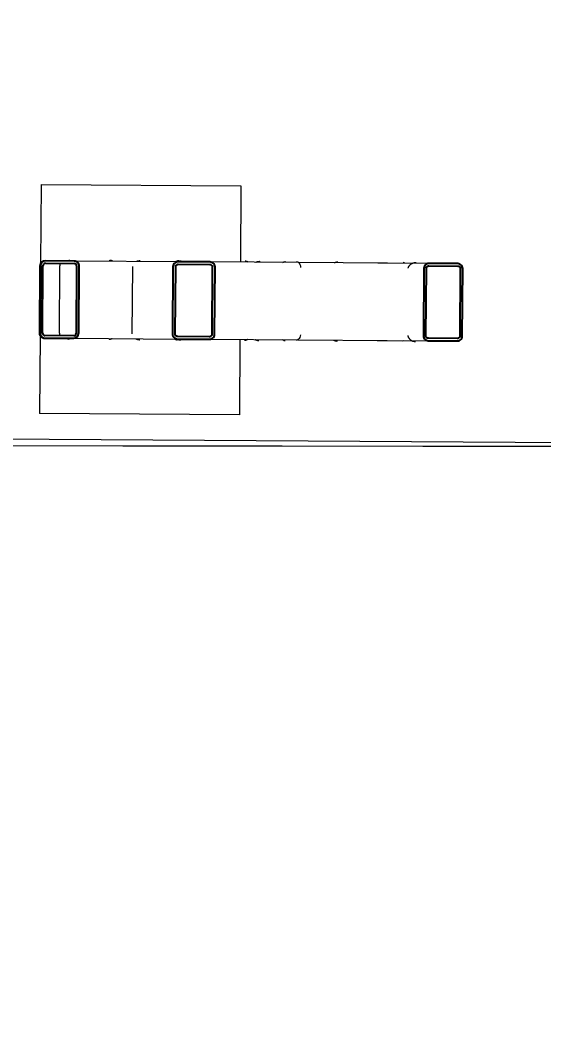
# Model space of a CAD drawing. Header units: metres. Extents: x 3 to 183, y -124 to 10.
# Drawn here: x 25.048 to 25.725, y -92.588 to -91.266 of the extents above; entities that cross this region are included whole.
import ezdxf

# ---------------------------------------------------------------- set-up
doc = ezdxf.new("R2010")
doc.units = ezdxf.units.M
doc.linetypes.add('IMPORT-Basculante', pattern=[0.003969, 0.002381, -0.001587])
for name, color, linetype, lineweight in [('A-ANNO-DIMS', 7, 'Continuous', 9), ('A-ANNO-DIMS-100', 7, 'Continuous', 9), ('A-FLOR', 7, 'Continuous', 9), ('A-GENM', 7, 'Continuous', 9), ('G-IMPT', 7, 'Continuous', 9), ('P-SANR-FIXT', 7, 'Continuous', 9)]:
    doc.layers.add(name, color=color, linetype=linetype, lineweight=lineweight)
doc.styles.add('Century Gothic_3', font='GOTHIC.TTF', dxfattribs={"height": 0.15})
doc.dimstyles.new('FCA_N_Cotas_E100', dxfattribs={"dimscale": 0.3048, "dimtxt": 0.156625, "dimasz": 0.492126, "dimexe": 0.656168, "dimexo": 0.656168, "dimgap": 0.032808, "dimtad": 1, "dimdec": 3, "dimrnd": 0.001, "dimzin": 0, "dimdsep": 46, "dimtxsty": 'Century Gothic_3', "dimblk1": 'OBLIQUE', "dimblk2": 'OBLIQUE', "dimsah": 1, "dimcen": 0.09, "dimdle": 0.656168, "dimazin": 2, "dimtfac": 1, "dimtdec": 4, "dimtix": 1, "dimtmove": 0, "dimatfit": 3, "dimfxl": 1, "dimtvp": 1, "dimtolj": 1, "dimtzin": 0, "dimarcsym": 2})

# ---------------------------------------------------------------- blocks, each defined once
blk = doc.blocks.new('FP_86-NFONDO-ESTANQUE EXT')
at = {"layer": 'A-GENM', "color": 253, "true_color": 0xaaaaaa}
blk.add_line((0.0186, -0.05), (0.1533, -0.05), dxfattribs=at)
blk = doc.blocks.new('FP_87-NFONDO-ESTANQUE EXT')
at = {"layer": 'A-GENM', "color": 253, "true_color": 0xaaaaaa}
blk.add_line((0.1533, 0.05), (0.0186, 0.05), dxfattribs=at)
blk = doc.blocks.new('FP_88-NFONDO-ESTANQUE EXT')
at = {"layer": 'A-GENM', "color": 9, "true_color": 0xaad4bf}
for p, q in [((0.0094, -0.0499), (0.0101, -0.0503)), ((0.0101, -0.0503), (0.0107, -0.0506)), ((0.0107, -0.0506), (0.0114, -0.0508)), ((0.0114, -0.0508), (0.0121, -0.051)), ((0.0121, -0.051), (0.0128, -0.0511)), ((0.149, -0.0499), (0.1496, -0.0503)), ((0.1496, -0.0503), (0.1503, -0.0506)), ((0.1503, -0.0506), (0.151, -0.0508)), ((0.151, -0.0508), (0.1517, -0.051)), ((0.1517, -0.051), (0.1524, -0.0511)), ((0.2886, -0.0499), (0.2892, -0.0503)), ((0.2892, -0.0503), (0.2899, -0.0506)), ((0.2899, -0.0506), (0.2906, -0.0508)), ((0.2906, -0.0508), (0.2913, -0.051)), ((0.2913, -0.051), (0.292, -0.0511))]:
    blk.add_line(p, q, dxfattribs=at)
blk = doc.blocks.new('FP_89-NFONDO-ESTANQUE EXT')
at = {"layer": 'A-GENM', "color": 9, "true_color": 0xaad4bf}
for p, q in [((0.099, -0.05), (0.0992, -0.0501)), ((0.0992, -0.0501), (0.0993, -0.0502)), ((0.0993, -0.0502), (0.0995, -0.0503)), ((0.0995, -0.0503), (0.0997, -0.0503)), ((0.0997, -0.0503), (0.0999, -0.0504)), ((0.0999, -0.0504), (0.1001, -0.0505)), ((0.1001, -0.0505), (0.1002, -0.0505)), ((0.1002, -0.0505), (0.1004, -0.0506)), ((0.1004, -0.0506), (0.1006, -0.0506)), ((0.1006, -0.0506), (0.1008, -0.0507)), ((0.1008, -0.0507), (0.101, -0.0507)), ((0.101, -0.0507), (0.1012, -0.0508)), ((0.1012, -0.0508), (0.1014, -0.0508)), ((0.1014, -0.0508), (0.1015, -0.0509)), ((0.1015, -0.0509), (0.1017, -0.0509)), ((0.1017, -0.0509), (0.1019, -0.051)), ((0.1019, -0.051), (0.1021, -0.051)), ((0.1021, -0.051), (0.1023, -0.051)), ((0.1023, -0.051), (0.1025, -0.051)), ((0.1025, -0.051), (0.1027, -0.0511)), ((0.1027, -0.0511), (0.1029, -0.0511)), ((0.1029, -0.0511), (0.1031, -0.0511)), ((0.1031, -0.0511), (0.1033, -0.0511)), ((0.1033, -0.0511), (0.1035, -0.0511)), ((0.1035, -0.0511), (0.1037, -0.0512)), ((0.1037, -0.0512), (0.1039, -0.0512)), ((0.1039, -0.0512), (0.104, -0.0512))]:
    blk.add_line(p, q, dxfattribs=at)
blk = doc.blocks.new('FP_90-NFONDO-ESTANQUE EXT')
at = {"layer": 'A-GENM', "color": 9, "true_color": 0xaad4bf}
for p, q in [((0.0647, -0.0511), (0.0645, -0.0512)), ((0.065, -0.0511), (0.0647, -0.0511)), ((0.0653, -0.0511), (0.065, -0.0511)), ((0.0656, -0.0511), (0.0653, -0.0511)), ((0.0658, -0.051), (0.0656, -0.0511)), ((0.0661, -0.051), (0.0658, -0.051)), ((0.0664, -0.0509), (0.0661, -0.051)), ((0.0667, -0.0508), (0.0664, -0.0509)), ((0.0669, -0.0507), (0.0667, -0.0508)), ((0.0672, -0.0506), (0.0669, -0.0507)), ((0.0674, -0.0505), (0.0672, -0.0506)), ((0.0677, -0.0504), (0.0674, -0.0505)), ((0.0679, -0.0503), (0.0677, -0.0504)), ((0.0682, -0.0502), (0.0679, -0.0503)), ((0.0684, -0.0501), (0.0682, -0.0502)), ((0.1524, -0.0511), (0.1521, -0.0512)), ((0.1527, -0.0511), (0.1524, -0.0511)), ((0.1529, -0.0511), (0.1527, -0.0511)), ((0.1532, -0.0511), (0.1529, -0.0511)), ((0.1535, -0.051), (0.1532, -0.0511)), ((0.1538, -0.051), (0.1535, -0.051)), ((0.154, -0.0509), (0.1538, -0.051)), ((0.1543, -0.0508), (0.154, -0.0509)), ((0.1546, -0.0507), (0.1543, -0.0508)), ((0.1548, -0.0506), (0.1546, -0.0507)), ((0.1551, -0.0505), (0.1548, -0.0506)), ((0.1553, -0.0504), (0.1551, -0.0505)), ((0.1556, -0.0503), (0.1553, -0.0504)), ((0.1558, -0.0502), (0.1556, -0.0503)), ((0.1561, -0.0501), (0.1558, -0.0502)), ((0.24, -0.0511), (0.2397, -0.0512)), ((0.2403, -0.0511), (0.24, -0.0511)), ((0.2406, -0.0511), (0.2403, -0.0511)), ((0.2408, -0.0511), (0.2406, -0.0511)), ((0.2411, -0.051), (0.2408, -0.0511)), ((0.2414, -0.051), (0.2411, -0.051)), ((0.2417, -0.0509), (0.2414, -0.051)), ((0.2419, -0.0508), (0.2417, -0.0509)), ((0.2422, -0.0507), (0.2419, -0.0508)), ((0.2425, -0.0506), (0.2422, -0.0507)), ((0.2427, -0.0505), (0.2425, -0.0506)), ((0.243, -0.0504), (0.2427, -0.0505)), ((0.2432, -0.0503), (0.243, -0.0504)), ((0.2435, -0.0502), (0.2432, -0.0503)), ((0.2437, -0.0501), (0.2435, -0.0502))]:
    blk.add_line(p, q, dxfattribs=at)
blk = doc.blocks.new('FP_91-NFONDO-ESTANQUE EXT')
at = {"layer": 'A-GENM', "color": 253, "true_color": 0xaaaaaa}
blk.add_line((0.1939, -0.05), (0.424, -0.05), dxfattribs=at)
at = {"layer": 'A-GENM', "color": 9, "true_color": 0xaad4bf}
for p, q in [((0.3078, -0.0504), (0.3063, -0.051)), ((0.3091, -0.0495), (0.3078, -0.0504)), ((0.3103, -0.0483), (0.3091, -0.0495)), ((0.3111, -0.0469), (0.3103, -0.0483)), ((0.3117, -0.0453), (0.3111, -0.0469)), ((0.3119, -0.0436), (0.3117, -0.0453)), ((0.4457, -0.0504), (0.4442, -0.051))]:
    blk.add_line(p, q, dxfattribs=at)
blk = doc.blocks.new('FP_92-NFONDO-ESTANQUE EXT')
at = {"layer": 'A-GENM', "color": 253, "true_color": 0xaaaaaa}
blk.add_line((0.424, 0.05), (0.1939, 0.05), dxfattribs=at)
at = {"layer": 'A-GENM', "color": 9, "true_color": 0xaad4bf}
for p, q in [((0.3078, 0.0504), (0.3063, 0.051)), ((0.3091, 0.0495), (0.3078, 0.0504)), ((0.3103, 0.0483), (0.3091, 0.0495)), ((0.3111, 0.0469), (0.3103, 0.0483)), ((0.3117, 0.0453), (0.3111, 0.0469)), ((0.3119, 0.0436), (0.3117, 0.0453)), ((0.4457, 0.0504), (0.4442, 0.051))]:
    blk.add_line(p, q, dxfattribs=at)
blk = doc.blocks.new('FP_93-NFONDO-ESTANQUE EXT')
at = {"layer": 'A-GENM', "color": 9, "true_color": 0xaad4bf}
for p, q in [((0.0647, 0.0511), (0.0645, 0.0512)), ((0.065, 0.0511), (0.0647, 0.0511)), ((0.0653, 0.0511), (0.065, 0.0511)), ((0.0656, 0.0511), (0.0653, 0.0511)), ((0.0658, 0.051), (0.0656, 0.0511)), ((0.0661, 0.051), (0.0658, 0.051)), ((0.0664, 0.0509), (0.0661, 0.051)), ((0.0667, 0.0508), (0.0664, 0.0509)), ((0.0669, 0.0507), (0.0667, 0.0508)), ((0.0672, 0.0506), (0.0669, 0.0507)), ((0.0674, 0.0505), (0.0672, 0.0506)), ((0.0677, 0.0504), (0.0674, 0.0505)), ((0.0679, 0.0503), (0.0677, 0.0504)), ((0.0682, 0.0502), (0.0679, 0.0503)), ((0.0684, 0.0501), (0.0682, 0.0502)), ((0.1524, 0.0511), (0.1521, 0.0512)), ((0.1527, 0.0511), (0.1524, 0.0511)), ((0.1529, 0.0511), (0.1527, 0.0511)), ((0.1532, 0.0511), (0.1529, 0.0511)), ((0.1535, 0.051), (0.1532, 0.0511)), ((0.1538, 0.051), (0.1535, 0.051)), ((0.154, 0.0509), (0.1538, 0.051)), ((0.1543, 0.0508), (0.154, 0.0509)), ((0.1546, 0.0507), (0.1543, 0.0508)), ((0.1548, 0.0506), (0.1546, 0.0507)), ((0.1551, 0.0505), (0.1548, 0.0506)), ((0.1553, 0.0504), (0.1551, 0.0505)), ((0.1556, 0.0503), (0.1553, 0.0504)), ((0.1558, 0.0502), (0.1556, 0.0503)), ((0.1561, 0.0501), (0.1558, 0.0502)), ((0.24, 0.0511), (0.2397, 0.0512)), ((0.2403, 0.0511), (0.24, 0.0511)), ((0.2406, 0.0511), (0.2403, 0.0511)), ((0.2408, 0.0511), (0.2406, 0.0511)), ((0.2411, 0.051), (0.2408, 0.0511)), ((0.2414, 0.051), (0.2411, 0.051)), ((0.2417, 0.0509), (0.2414, 0.051)), ((0.2419, 0.0508), (0.2417, 0.0509)), ((0.2422, 0.0507), (0.2419, 0.0508)), ((0.2425, 0.0506), (0.2422, 0.0507)), ((0.2427, 0.0505), (0.2425, 0.0506)), ((0.243, 0.0504), (0.2427, 0.0505)), ((0.2432, 0.0503), (0.243, 0.0504)), ((0.2435, 0.0502), (0.2432, 0.0503)), ((0.2437, 0.0501), (0.2435, 0.0502))]:
    blk.add_line(p, q, dxfattribs=at)
blk = doc.blocks.new('FP_94-NFONDO-ESTANQUE EXT')
at = {"layer": 'A-GENM', "color": 9, "true_color": 0xaad4bf}
for p, q in [((0.099, 0.05), (0.0992, 0.0501)), ((0.0992, 0.0501), (0.0993, 0.0502)), ((0.0993, 0.0502), (0.0995, 0.0503)), ((0.0995, 0.0503), (0.0997, 0.0503)), ((0.0997, 0.0503), (0.0999, 0.0504)), ((0.0999, 0.0504), (0.1001, 0.0505)), ((0.1001, 0.0505), (0.1002, 0.0505)), ((0.1002, 0.0505), (0.1004, 0.0506)), ((0.1004, 0.0506), (0.1006, 0.0506)), ((0.1006, 0.0506), (0.1008, 0.0507)), ((0.1008, 0.0507), (0.101, 0.0507)), ((0.101, 0.0507), (0.1012, 0.0508)), ((0.1012, 0.0508), (0.1014, 0.0508)), ((0.1014, 0.0508), (0.1015, 0.0509)), ((0.1015, 0.0509), (0.1017, 0.0509)), ((0.1017, 0.0509), (0.1019, 0.051)), ((0.1019, 0.051), (0.1021, 0.051)), ((0.1021, 0.051), (0.1023, 0.051)), ((0.1023, 0.051), (0.1025, 0.051)), ((0.1025, 0.051), (0.1027, 0.0511)), ((0.1027, 0.0511), (0.1029, 0.0511)), ((0.1029, 0.0511), (0.1031, 0.0511)), ((0.1031, 0.0511), (0.1033, 0.0511)), ((0.1033, 0.0511), (0.1035, 0.0511)), ((0.1035, 0.0511), (0.1037, 0.0512)), ((0.1037, 0.0512), (0.1039, 0.0512)), ((0.1039, 0.0512), (0.104, 0.0512))]:
    blk.add_line(p, q, dxfattribs=at)
blk = doc.blocks.new('FP_95-NFONDO-ESTANQUE EXT')
at = {"layer": 'A-GENM', "color": 9, "true_color": 0xaad4bf}
for p, q in [((0.0094, 0.0499), (0.0101, 0.0503)), ((0.0101, 0.0503), (0.0107, 0.0506)), ((0.0107, 0.0506), (0.0114, 0.0508)), ((0.0114, 0.0508), (0.0121, 0.051)), ((0.0121, 0.051), (0.0128, 0.0511)), ((0.149, 0.0499), (0.1496, 0.0503)), ((0.1496, 0.0503), (0.1503, 0.0506)), ((0.1503, 0.0506), (0.151, 0.0508)), ((0.151, 0.0508), (0.1517, 0.051)), ((0.1517, 0.051), (0.1524, 0.0511)), ((0.2886, 0.0499), (0.2892, 0.0503)), ((0.2892, 0.0503), (0.2899, 0.0506)), ((0.2899, 0.0506), (0.2906, 0.0508)), ((0.2906, 0.0508), (0.2913, 0.051)), ((0.2913, 0.051), (0.292, 0.0511))]:
    blk.add_line(p, q, dxfattribs=at)
blk = doc.blocks.new('FP_96-NFONDO-ESTANQUE EXT')
at = {"layer": 'A-GENM', "color": 9, "true_color": 0xaad4bf}
for p, q in [((0.1523, -0.05), (0.1524, -0.0501)), ((0.1524, -0.0501), (0.1526, -0.0502)), ((0.1526, -0.0502), (0.1527, -0.0502)), ((0.1527, -0.0502), (0.1529, -0.0503)), ((0.1529, -0.0503), (0.153, -0.0504)), ((0.153, -0.0504), (0.1532, -0.0504)), ((0.1532, -0.0504), (0.1533, -0.0505)), ((0.1533, -0.0505), (0.1535, -0.0505)), ((0.1535, -0.0505), (0.1537, -0.0506)), ((0.1537, -0.0506), (0.1538, -0.0506)), ((0.1538, -0.0506), (0.154, -0.0507)), ((0.154, -0.0507), (0.1541, -0.0507)), ((0.1541, -0.0507), (0.1543, -0.0508)), ((0.1543, -0.0508), (0.1545, -0.0508)), ((0.1545, -0.0508), (0.1546, -0.0509)), ((0.1546, -0.0509), (0.1548, -0.0509)), ((0.1548, -0.0509), (0.155, -0.0509)), ((0.155, -0.0509), (0.1551, -0.051)), ((0.1551, -0.051), (0.1553, -0.051)), ((0.1553, -0.051), (0.1555, -0.051)), ((0.1555, -0.051), (0.1557, -0.0511)), ((0.1557, -0.0511), (0.1558, -0.0511)), ((0.1558, -0.0511), (0.156, -0.0511)), ((0.156, -0.0511), (0.1562, -0.0511)), ((0.1562, -0.0511), (0.1563, -0.0511)), ((0.1563, -0.0511), (0.1565, -0.0511)), ((0.1565, -0.0511), (0.1567, -0.0512)), ((0.1567, -0.0512), (0.1569, -0.0512)), ((0.1569, -0.0512), (0.157, -0.0512)), ((0.2535, -0.05), (0.2536, -0.0501)), ((0.2536, -0.0501), (0.2538, -0.0502)), ((0.2538, -0.0502), (0.254, -0.0502)), ((0.254, -0.0502), (0.2541, -0.0503)), ((0.2541, -0.0503), (0.2543, -0.0504)), ((0.2543, -0.0504), (0.2544, -0.0504)), ((0.2544, -0.0504), (0.2546, -0.0505)), ((0.2546, -0.0505), (0.2547, -0.0505)), ((0.2547, -0.0505), (0.2549, -0.0506)), ((0.2549, -0.0506), (0.2551, -0.0506)), ((0.2551, -0.0506), (0.2552, -0.0507)), ((0.2552, -0.0507), (0.2554, -0.0507)), ((0.2554, -0.0507), (0.2556, -0.0508)), ((0.2556, -0.0508), (0.2557, -0.0508)), ((0.2557, -0.0508), (0.2559, -0.0509)), ((0.2559, -0.0509), (0.2561, -0.0509)), ((0.2561, -0.0509), (0.2562, -0.0509)), ((0.2562, -0.0509), (0.2564, -0.051)), ((0.2564, -0.051), (0.2566, -0.051)), ((0.2566, -0.051), (0.2567, -0.051)), ((0.2567, -0.051), (0.2569, -0.0511)), ((0.2569, -0.0511), (0.2571, -0.0511)), ((0.2571, -0.0511), (0.2572, -0.0511)), ((0.2572, -0.0511), (0.2574, -0.0511)), ((0.2574, -0.0511), (0.2576, -0.0511)), ((0.2576, -0.0511), (0.2578, -0.0511)), ((0.2578, -0.0511), (0.2579, -0.0512)), ((0.2579, -0.0512), (0.2581, -0.0512)), ((0.2581, -0.0512), (0.2583, -0.0512)), ((0.3547, -0.05), (0.3549, -0.0501)), ((0.3549, -0.0501), (0.355, -0.0502)), ((0.355, -0.0502), (0.3552, -0.0502)), ((0.3552, -0.0502), (0.3554, -0.0503)), ((0.3554, -0.0503), (0.3555, -0.0504)), ((0.3555, -0.0504), (0.3557, -0.0504)), ((0.3557, -0.0504), (0.3558, -0.0505)), ((0.3558, -0.0505), (0.356, -0.0505)), ((0.356, -0.0505), (0.3561, -0.0506)), ((0.3561, -0.0506), (0.3563, -0.0506)), ((0.3563, -0.0506), (0.3565, -0.0507)), ((0.3565, -0.0507), (0.3566, -0.0507)), ((0.3566, -0.0507), (0.3568, -0.0508)), ((0.3568, -0.0508), (0.357, -0.0508)), ((0.357, -0.0508), (0.3571, -0.0509)), ((0.3571, -0.0509), (0.3573, -0.0509)), ((0.3573, -0.0509), (0.3575, -0.0509)), ((0.3575, -0.0509), (0.3576, -0.051)), ((0.3576, -0.051), (0.3578, -0.051)), ((0.3578, -0.051), (0.358, -0.051)), ((0.358, -0.051), (0.3581, -0.0511)), ((0.3581, -0.0511), (0.3583, -0.0511)), ((0.3583, -0.0511), (0.3585, -0.0511)), ((0.3585, -0.0511), (0.3587, -0.0511)), ((0.3587, -0.0511), (0.3588, -0.0511)), ((0.3588, -0.0511), (0.359, -0.0511)), ((0.359, -0.0511), (0.3592, -0.0512)), ((0.3592, -0.0512), (0.3593, -0.0512)), ((0.3593, -0.0512), (0.3595, -0.0512)), ((0.4508, -0.0436), (0.4508, -0.0438)), ((0.4508, -0.0438), (0.4508, -0.0439)), ((0.4508, -0.0439), (0.4509, -0.0441)), ((0.4509, -0.0441), (0.4509, -0.0442)), ((0.4509, -0.0442), (0.4509, -0.0443)), ((0.4509, -0.0443), (0.451, -0.0445)), ((0.451, -0.0445), (0.451, -0.0446)), ((0.451, -0.0446), (0.4511, -0.0448)), ((0.4511, -0.0448), (0.4511, -0.0449)), ((0.4511, -0.0449), (0.4512, -0.045)), ((0.4512, -0.045), (0.4513, -0.0452)), ((0.4513, -0.0452), (0.4513, -0.0453)), ((0.4513, -0.0453), (0.4514, -0.0455)), ((0.4514, -0.0455), (0.4515, -0.0456)), ((0.4515, -0.0456), (0.4515, -0.0457)), ((0.4515, -0.0457), (0.4516, -0.0459)), ((0.4516, -0.0459), (0.4517, -0.046)), ((0.4517, -0.046), (0.4517, -0.0461)), ((0.4517, -0.0461), (0.4518, -0.0463)), ((0.4518, -0.0463), (0.4519, -0.0464)), ((0.4519, -0.0464), (0.452, -0.0465)), ((0.452, -0.0465), (0.4521, -0.0466)), ((0.4521, -0.0466), (0.4522, -0.0468)), ((0.4522, -0.0468), (0.4523, -0.0469)), ((0.4523, -0.0469), (0.4524, -0.047)), ((0.4524, -0.047), (0.4525, -0.0472)), ((0.4525, -0.0472), (0.4526, -0.0473)), ((0.4526, -0.0473), (0.4527, -0.0474)), ((0.4527, -0.0474), (0.4528, -0.0475)), ((0.4528, -0.0475), (0.4529, -0.0476)), ((0.4529, -0.0476), (0.453, -0.0478)), ((0.453, -0.0478), (0.4531, -0.0479)), ((0.4531, -0.0479), (0.4532, -0.048)), ((0.4532, -0.048), (0.4533, -0.0481)), ((0.4533, -0.0481), (0.4534, -0.0482)), ((0.4534, -0.0482), (0.4535, -0.0483)), ((0.4535, -0.0483), (0.4537, -0.0484)), ((0.4537, -0.0484), (0.4538, -0.0485)), ((0.4538, -0.0485), (0.4539, -0.0487)), ((0.4539, -0.0487), (0.454, -0.0488)), ((0.454, -0.0488), (0.4542, -0.0489)), ((0.4542, -0.0489), (0.4543, -0.049)), ((0.4543, -0.049), (0.4544, -0.0491)), ((0.4544, -0.0491), (0.4546, -0.0492)), ((0.4546, -0.0492), (0.4547, -0.0493)), ((0.4547, -0.0493), (0.4548, -0.0493)), ((0.4548, -0.0493), (0.455, -0.0494)), ((0.455, -0.0494), (0.4551, -0.0495)), ((0.4551, -0.0495), (0.4553, -0.0496)), ((0.4553, -0.0496), (0.4554, -0.0497)), ((0.4554, -0.0497), (0.4555, -0.0498)), ((0.4555, -0.0498), (0.4557, -0.0499)), ((0.4557, -0.0499), (0.4558, -0.0499)), ((0.4558, -0.0499), (0.456, -0.05)), ((0.456, -0.05), (0.4561, -0.0501)), ((0.4561, -0.0501), (0.4563, -0.0502)), ((0.4563, -0.0502), (0.4564, -0.0502)), ((0.4564, -0.0502), (0.4566, -0.0503)), ((0.4566, -0.0503), (0.4568, -0.0504)), ((0.4568, -0.0504), (0.4569, -0.0504)), ((0.4569, -0.0504), (0.4571, -0.0505)), ((0.4571, -0.0505), (0.4572, -0.0505)), ((0.4572, -0.0505), (0.4574, -0.0506)), ((0.4574, -0.0506), (0.4576, -0.0506)), ((0.4576, -0.0506), (0.4577, -0.0507)), ((0.4577, -0.0507), (0.4579, -0.0507)), ((0.4579, -0.0507), (0.458, -0.0508)), ((0.458, -0.0508), (0.4582, -0.0508)), ((0.4582, -0.0508), (0.4584, -0.0509)), ((0.4584, -0.0509), (0.4585, -0.0509)), ((0.4585, -0.0509), (0.4587, -0.0509)), ((0.4587, -0.0509), (0.4589, -0.051)), ((0.4589, -0.051), (0.459, -0.051)), ((0.459, -0.051), (0.4592, -0.051)), ((0.4592, -0.051), (0.4594, -0.0511)), ((0.4594, -0.0511), (0.4596, -0.0511)), ((0.4596, -0.0511), (0.4597, -0.0511)), ((0.4597, -0.0511), (0.4599, -0.0511)), ((0.4599, -0.0511), (0.4601, -0.0511)), ((0.4601, -0.0511), (0.4602, -0.0511)), ((0.4602, -0.0511), (0.4604, -0.0512)), ((0.4604, -0.0512), (0.4606, -0.0512)), ((0.4606, -0.0512), (0.4608, -0.0512))]:
    blk.add_line(p, q, dxfattribs=at)
at = {"layer": 'A-GENM', "color": 253, "true_color": 0xaaaaaa}
blk.add_line((0.4114, -0.05), (0.4774, -0.05), dxfattribs=at)
blk = doc.blocks.new('FP_97-NFONDO-ESTANQUE EXT')
at = {"layer": 'A-GENM', "color": 9, "true_color": 0xaad4bf}
for p, q in [((0.1523, 0.05), (0.1524, 0.0501)), ((0.1524, 0.0501), (0.1526, 0.0502)), ((0.1526, 0.0502), (0.1527, 0.0502)), ((0.1527, 0.0502), (0.1529, 0.0503)), ((0.1529, 0.0503), (0.153, 0.0504)), ((0.153, 0.0504), (0.1532, 0.0504)), ((0.1532, 0.0504), (0.1533, 0.0505)), ((0.1533, 0.0505), (0.1535, 0.0505)), ((0.1535, 0.0505), (0.1537, 0.0506)), ((0.1537, 0.0506), (0.1538, 0.0506)), ((0.1538, 0.0506), (0.154, 0.0507)), ((0.154, 0.0507), (0.1541, 0.0507)), ((0.1541, 0.0507), (0.1543, 0.0508)), ((0.1543, 0.0508), (0.1545, 0.0508)), ((0.1545, 0.0508), (0.1546, 0.0509)), ((0.1546, 0.0509), (0.1548, 0.0509)), ((0.1548, 0.0509), (0.155, 0.0509)), ((0.155, 0.0509), (0.1551, 0.051)), ((0.1551, 0.051), (0.1553, 0.051)), ((0.1553, 0.051), (0.1555, 0.051)), ((0.1555, 0.051), (0.1557, 0.0511)), ((0.1557, 0.0511), (0.1558, 0.0511)), ((0.1558, 0.0511), (0.156, 0.0511)), ((0.156, 0.0511), (0.1562, 0.0511)), ((0.1562, 0.0511), (0.1563, 0.0511)), ((0.1563, 0.0511), (0.1565, 0.0511)), ((0.1565, 0.0511), (0.1567, 0.0512)), ((0.1567, 0.0512), (0.1569, 0.0512)), ((0.1569, 0.0512), (0.157, 0.0512)), ((0.2535, 0.05), (0.2536, 0.0501)), ((0.2536, 0.0501), (0.2538, 0.0502)), ((0.2538, 0.0502), (0.254, 0.0502)), ((0.254, 0.0502), (0.2541, 0.0503)), ((0.2541, 0.0503), (0.2543, 0.0504)), ((0.2543, 0.0504), (0.2544, 0.0504)), ((0.2544, 0.0504), (0.2546, 0.0505)), ((0.2546, 0.0505), (0.2547, 0.0505)), ((0.2547, 0.0505), (0.2549, 0.0506)), ((0.2549, 0.0506), (0.2551, 0.0506)), ((0.2551, 0.0506), (0.2552, 0.0507)), ((0.2552, 0.0507), (0.2554, 0.0507)), ((0.2554, 0.0507), (0.2556, 0.0508)), ((0.2556, 0.0508), (0.2557, 0.0508)), ((0.2557, 0.0508), (0.2559, 0.0509)), ((0.2559, 0.0509), (0.2561, 0.0509)), ((0.2561, 0.0509), (0.2562, 0.0509)), ((0.2562, 0.0509), (0.2564, 0.051)), ((0.2564, 0.051), (0.2566, 0.051)), ((0.2566, 0.051), (0.2567, 0.051)), ((0.2567, 0.051), (0.2569, 0.0511)), ((0.2569, 0.0511), (0.2571, 0.0511)), ((0.2571, 0.0511), (0.2572, 0.0511)), ((0.2572, 0.0511), (0.2574, 0.0511)), ((0.2574, 0.0511), (0.2576, 0.0511)), ((0.2576, 0.0511), (0.2578, 0.0511)), ((0.2578, 0.0511), (0.2579, 0.0512)), ((0.2579, 0.0512), (0.2581, 0.0512)), ((0.2581, 0.0512), (0.2583, 0.0512)), ((0.3547, 0.05), (0.3549, 0.0501)), ((0.3549, 0.0501), (0.355, 0.0502)), ((0.355, 0.0502), (0.3552, 0.0502)), ((0.3552, 0.0502), (0.3554, 0.0503)), ((0.3554, 0.0503), (0.3555, 0.0504)), ((0.3555, 0.0504), (0.3557, 0.0504)), ((0.3557, 0.0504), (0.3558, 0.0505)), ((0.3558, 0.0505), (0.356, 0.0505)), ((0.356, 0.0505), (0.3561, 0.0506)), ((0.3561, 0.0506), (0.3563, 0.0506)), ((0.3563, 0.0506), (0.3565, 0.0507)), ((0.3565, 0.0507), (0.3566, 0.0507)), ((0.3566, 0.0507), (0.3568, 0.0508)), ((0.3568, 0.0508), (0.357, 0.0508)), ((0.357, 0.0508), (0.3571, 0.0509)), ((0.3571, 0.0509), (0.3573, 0.0509)), ((0.3573, 0.0509), (0.3575, 0.0509)), ((0.3575, 0.0509), (0.3576, 0.051)), ((0.3576, 0.051), (0.3578, 0.051)), ((0.3578, 0.051), (0.358, 0.051)), ((0.358, 0.051), (0.3581, 0.0511)), ((0.3581, 0.0511), (0.3583, 0.0511)), ((0.3583, 0.0511), (0.3585, 0.0511)), ((0.3585, 0.0511), (0.3587, 0.0511)), ((0.3587, 0.0511), (0.3588, 0.0511)), ((0.3588, 0.0511), (0.359, 0.0511)), ((0.359, 0.0511), (0.3592, 0.0512)), ((0.3592, 0.0512), (0.3593, 0.0512)), ((0.3593, 0.0512), (0.3595, 0.0512)), ((0.4508, 0.0439), (0.4509, 0.0441)), ((0.4508, 0.0438), (0.4508, 0.0439)), ((0.4508, 0.0436), (0.4508, 0.0438)), ((0.4509, 0.0443), (0.451, 0.0445)), ((0.4509, 0.0442), (0.4509, 0.0443)), ((0.4509, 0.0441), (0.4509, 0.0442)), ((0.451, 0.0446), (0.4511, 0.0448)), ((0.451, 0.0445), (0.451, 0.0446)), ((0.4511, 0.0449), (0.4512, 0.045)), ((0.4511, 0.0448), (0.4511, 0.0449)), ((0.4512, 0.045), (0.4513, 0.0452)), ((0.4513, 0.0453), (0.4514, 0.0455)), ((0.4513, 0.0452), (0.4513, 0.0453)), ((0.4514, 0.0455), (0.4515, 0.0456)), ((0.4515, 0.0457), (0.4516, 0.0459)), ((0.4515, 0.0456), (0.4515, 0.0457)), ((0.4516, 0.0459), (0.4517, 0.046)), ((0.4517, 0.0461), (0.4518, 0.0463)), ((0.4517, 0.046), (0.4517, 0.0461)), ((0.4518, 0.0463), (0.4519, 0.0464)), ((0.4519, 0.0464), (0.452, 0.0465)), ((0.452, 0.0465), (0.4521, 0.0466)), ((0.4521, 0.0466), (0.4522, 0.0468)), ((0.4522, 0.0468), (0.4523, 0.0469)), ((0.4523, 0.0469), (0.4524, 0.047)), ((0.4524, 0.047), (0.4525, 0.0472)), ((0.4525, 0.0472), (0.4526, 0.0473)), ((0.4526, 0.0473), (0.4527, 0.0474)), ((0.4527, 0.0474), (0.4528, 0.0475)), ((0.4528, 0.0475), (0.4529, 0.0476)), ((0.4529, 0.0476), (0.453, 0.0478)), ((0.453, 0.0478), (0.4531, 0.0479)), ((0.4531, 0.0479), (0.4532, 0.048)), ((0.4532, 0.048), (0.4533, 0.0481)), ((0.4533, 0.0481), (0.4534, 0.0482)), ((0.4534, 0.0482), (0.4535, 0.0483)), ((0.4535, 0.0483), (0.4537, 0.0484)), ((0.4537, 0.0484), (0.4538, 0.0485)), ((0.4538, 0.0485), (0.4539, 0.0487)), ((0.4539, 0.0487), (0.454, 0.0488)), ((0.454, 0.0488), (0.4542, 0.0489)), ((0.4542, 0.0489), (0.4543, 0.049)), ((0.4543, 0.049), (0.4544, 0.0491)), ((0.4544, 0.0491), (0.4546, 0.0492)), ((0.4546, 0.0492), (0.4547, 0.0493)), ((0.4547, 0.0493), (0.4548, 0.0493)), ((0.4548, 0.0493), (0.455, 0.0494)), ((0.455, 0.0494), (0.4551, 0.0495)), ((0.4551, 0.0495), (0.4553, 0.0496)), ((0.4553, 0.0496), (0.4554, 0.0497)), ((0.4554, 0.0497), (0.4555, 0.0498)), ((0.4555, 0.0498), (0.4557, 0.0499)), ((0.4557, 0.0499), (0.4558, 0.0499)), ((0.4558, 0.0499), (0.456, 0.05)), ((0.456, 0.05), (0.4561, 0.0501)), ((0.4561, 0.0501), (0.4563, 0.0502)), ((0.4563, 0.0502), (0.4564, 0.0502)), ((0.4564, 0.0502), (0.4566, 0.0503)), ((0.4566, 0.0503), (0.4568, 0.0504)), ((0.4568, 0.0504), (0.4569, 0.0504)), ((0.4569, 0.0504), (0.4571, 0.0505)), ((0.4571, 0.0505), (0.4572, 0.0505)), ((0.4572, 0.0505), (0.4574, 0.0506)), ((0.4574, 0.0506), (0.4576, 0.0506)), ((0.4576, 0.0506), (0.4577, 0.0507)), ((0.4577, 0.0507), (0.4579, 0.0507)), ((0.4579, 0.0507), (0.458, 0.0508)), ((0.458, 0.0508), (0.4582, 0.0508)), ((0.4582, 0.0508), (0.4584, 0.0509)), ((0.4584, 0.0509), (0.4585, 0.0509)), ((0.4585, 0.0509), (0.4587, 0.0509)), ((0.4587, 0.0509), (0.4589, 0.051)), ((0.4589, 0.051), (0.459, 0.051)), ((0.459, 0.051), (0.4592, 0.051)), ((0.4592, 0.051), (0.4594, 0.0511)), ((0.4594, 0.0511), (0.4596, 0.0511)), ((0.4596, 0.0511), (0.4597, 0.0511)), ((0.4597, 0.0511), (0.4599, 0.0511)), ((0.4599, 0.0511), (0.4601, 0.0511)), ((0.4601, 0.0511), (0.4602, 0.0511)), ((0.4602, 0.0511), (0.4604, 0.0512)), ((0.4604, 0.0512), (0.4606, 0.0512)), ((0.4606, 0.0512), (0.4608, 0.0512))]:
    blk.add_line(p, q, dxfattribs=at)
at = {"layer": 'A-GENM', "color": 253, "true_color": 0xaaaaaa}
blk.add_line((0.4774, 0.05), (0.4116, 0.05), dxfattribs=at)
blk = doc.blocks.new('M_Cercha-Bodega - M_Cercha-Bodega-2112394-NFONDO-ESTANQUE EXT')
at = {"layer": 'A-GENM', "true_color": 0xaad4bf}
h = blk.add_hatch(dxfattribs=at)
h.set_pattern_fill('FP_9', color=9, style=0, pattern_type=2)
h.set_pattern_definition([(0, (-0.45578, 0), (0, 0.35), [])])
h.paths.add_polyline_path([(0, -0.0436), (-0.0006, 0.0436), (-0.0218, 0.0435), (-0.0209, -0.0436), (0, -0.0436)])
h = blk.add_hatch(dxfattribs=at)
h.set_pattern_fill('FP_3', color=9, style=0, pattern_type=2)
h.set_pattern_definition([(270, (0.6096, 0), (0.35, 2e-17), [])])
h.paths.add_polyline_path([(0.1464, -0.0436), (0.1458, 0.0436), (0.025, 0.0436), (0.0256, -0.0436), (0.1427, -0.0436)])
h.paths.add_polyline_path([(0.0218, -0.0436), (0.0209, 0.0436), (0, 0.0436), (0, -0.0436), (0.0209, -0.0436)])
h = blk.add_hatch(dxfattribs=at)
h.set_pattern_fill('FP_10', color=9, style=0, pattern_type=2)
h.set_pattern_definition([(180, (1.327, 0), (-4e-17, -0.35), [])])
h.paths.add_polyline_path([(0.1973, -0.0436), (0.1968, 0.0436), (0.1499, 0.0436), (0.1499, -0.0436), (0.1881, -0.0436)])
h = blk.add_hatch(dxfattribs=at)
h.set_pattern_fill('FP_8', color=9, style=0, pattern_type=2)
h.set_pattern_definition([(180, (1.37, 0), (-4e-17, -0.35), [])])
h.paths.add_polyline_path([(0.4177, -0.0436), (0.4177, 0.0436), (0.2008, 0.0436), (0.2008, -0.0436), (0.4177, -0.0436)])
h = blk.add_hatch(dxfattribs=at)
h.set_pattern_fill('FP_11', color=9, style=0, pattern_type=2)
h.set_pattern_definition([(0, (0.15437, 0), (0, 0.35), [])])
h.paths.add_polyline_path([(0.471, -0.0436), (0.471, 0.0436), (0.4177, 0.0434), (0.4177, -0.0436), (0.4602, -0.0436)])
h = blk.add_hatch(dxfattribs=at)
h.set_pattern_fill('FP_12', color=9, style=0, pattern_type=2)
h.set_pattern_definition([(0, (0.20093, 0), (0, 0.35), [])])
h.paths.add_polyline_path([(0.5181, -0.0436), (0.5174, 0.0436), (0.4742, 0.0433), (0.4748, -0.0436), (0.518, -0.0436)])
at = {"layer": 'A-GENM', "color": 253, "true_color": 0xaaaaaa}
for p, q in [((-0.025, 0.1488), (0.2337, 0.1488)), ((-0.025, 0.1488), (-0.025, 0.0471)), ((0.2337, 0.1488), (0.2337, 0.0498)), ((-0.0261, 0.0436), (-0.0261, -0.0436)), ((0, 0.0468), (0, 0.0436)), ((0, -0.0436), (0, 0.0436)), ((-0.025, -0.0471), (-0.025, -0.1476)), ((0, -0.0436), (0, -0.0468)), ((0.2337, -0.0498), (0.2337, -0.1476)), ((0.2337, -0.1476), (-0.025, -0.1476))]:
    blk.add_line(p, q, dxfattribs=at)
at = {"layer": 'A-GENM', "color": 253, "lineweight": 25, "true_color": 0xaaaaaa}
for p, q in [((-0.025, 0.0436), (-0.025, -0.0436)), ((-0.0218, -0.0436), (-0.0218, 0.0436)), ((0.0186, 0.05), (-0.0186, 0.05)), ((-0.0186, 0.0468), (0.0186, 0.0468)), ((0.0218, 0.0436), (0.0218, -0.0436)), ((0.025, -0.0436), (0.025, 0.0436)), ((0.1464, 0.0436), (0.1464, -0.0436)), ((0.1499, -0.0436), (0.1499, 0.0436)), ((0.1939, 0.05), (0.1533, 0.05)), ((0.1533, 0.0468), (0.1939, 0.0468)), ((0.1973, 0.0436), (0.1973, -0.0436)), ((0.2008, -0.0436), (0.2008, 0.0436)), ((0.471, 0.0436), (0.471, -0.0436)), ((0.4742, -0.0436), (0.4742, 0.0436)), ((0.5149, 0.05), (0.4774, 0.05)), ((0.4774, 0.0468), (0.5149, 0.0468)), ((0.5181, 0.0436), (0.5181, -0.0436)), ((0.5213, -0.0436), (0.5213, 0.0436)), ((0.0186, -0.0468), (-0.0186, -0.0468)), ((-0.0186, -0.05), (0.0186, -0.05)), ((0.1939, -0.0468), (0.1533, -0.0468)), ((0.1533, -0.05), (0.1939, -0.05)), ((0.5149, -0.0468), (0.4774, -0.0468)), ((0.4774, -0.05), (0.5149, -0.05))]:
    blk.add_line(p, q, dxfattribs=at)
at = {"layer": 'A-GENM', "color": 253, "lineweight": 25, "true_color": 0xaaaaaa, "flags": 128}
for points in [[(0.1533, 0.05), (0.1518, 0.0498), (0.1503, 0.0494), (0.149, 0.0486), (0.1479, 0.0476), (0.1471, 0.0464), (0.1466, 0.0451), (0.1464, 0.0436)], [(0.1499, 0.0436), (0.15, 0.0443), (0.1502, 0.045), (0.1506, 0.0456), (0.1512, 0.0461), (0.1518, 0.0465), (0.1526, 0.0467), (0.1533, 0.0468)], [(0.2008, 0.0436), (0.2006, 0.0451), (0.2001, 0.0464), (0.1993, 0.0476), (0.1982, 0.0486), (0.1969, 0.0494), (0.1954, 0.0498), (0.1939, 0.05)], [(0.1939, 0.0468), (0.1947, 0.0467), (0.1954, 0.0465), (0.196, 0.0461), (0.1966, 0.0456), (0.197, 0.045), (0.1973, 0.0443), (0.1973, 0.0436)], [(0.4774, 0.05), (0.476, 0.0498), (0.4746, 0.0494), (0.4734, 0.0486), (0.4724, 0.0476), (0.4716, 0.0464), (0.4712, 0.0451), (0.471, 0.0436)], [(0.4742, 0.0436), (0.4743, 0.0443), (0.4745, 0.045), (0.4749, 0.0456), (0.4754, 0.0461), (0.476, 0.0465), (0.4767, 0.0467), (0.4774, 0.0468)], [(0.5213, 0.0436), (0.5211, 0.0451), (0.5206, 0.0464), (0.5199, 0.0476), (0.5189, 0.0486), (0.5177, 0.0494), (0.5163, 0.0498), (0.5149, 0.05)], [(0.5149, 0.0468), (0.5156, 0.0467), (0.5163, 0.0465), (0.5169, 0.0461), (0.5174, 0.0456), (0.5178, 0.045), (0.518, 0.0443), (0.5181, 0.0436)], [(0.1464, -0.0436), (0.1466, -0.0451), (0.1471, -0.0464), (0.1479, -0.0476), (0.149, -0.0486), (0.1503, -0.0494), (0.1518, -0.0498), (0.1533, -0.05)], [(0.1533, -0.0468), (0.1526, -0.0467), (0.1518, -0.0465), (0.1512, -0.0461), (0.1506, -0.0456), (0.1502, -0.045), (0.15, -0.0443), (0.1499, -0.0436)], [(0.1939, -0.05), (0.1954, -0.0498), (0.1969, -0.0494), (0.1982, -0.0486), (0.1993, -0.0476), (0.2001, -0.0464), (0.2006, -0.0451), (0.2008, -0.0436)], [(0.1973, -0.0436), (0.1973, -0.0443), (0.197, -0.045), (0.1966, -0.0456), (0.196, -0.0461), (0.1954, -0.0465), (0.1947, -0.0467), (0.1939, -0.0468)], [(0.471, -0.0436), (0.4712, -0.0451), (0.4716, -0.0464), (0.4724, -0.0476), (0.4734, -0.0486), (0.4746, -0.0494), (0.476, -0.0498), (0.4774, -0.05)], [(0.4774, -0.0468), (0.4767, -0.0467), (0.476, -0.0465), (0.4754, -0.0461), (0.4749, -0.0456), (0.4745, -0.045), (0.4743, -0.0443), (0.4742, -0.0436)], [(0.5149, -0.05), (0.5163, -0.0498), (0.5177, -0.0494), (0.5189, -0.0486), (0.5199, -0.0476), (0.5206, -0.0464), (0.5211, -0.0451), (0.5213, -0.0436)], [(0.5181, -0.0436), (0.518, -0.0443), (0.5178, -0.045), (0.5174, -0.0456), (0.5169, -0.0461), (0.5163, -0.0465), (0.5156, -0.0467), (0.5149, -0.0468)]]:
    blk.add_lwpolyline(points, dxfattribs=at)
at = {"layer": 'A-GENM', "color": 253, "lineweight": 25, "true_color": 0xaaaaaa}
for centre, radius, start, end in [((-0.0186, 0.0436), 0.00636, 90, 180), ((-0.0186, 0.0436), 0.00318, 90, 180), ((0.0186, 0.0436), 0.00636, 360, 90), ((0.0186, 0.0436), 0.00318, 360, 90), ((-0.0186, -0.0436), 0.00636, 180, 270), ((-0.0186, -0.0436), 0.00318, 180, 270), ((0.0186, -0.0436), 0.00636, 270, 360), ((0.0186, -0.0436), 0.00318, 270, 0)]:
    blk.add_arc(centre, radius, start, end, dxfattribs=at)
at = {"layer": 'A-GENM', "color": 253, "true_color": 0xaaaaaa}
for points, knots in [([(-0.0195, 0.05), (-0.0201, 0.05), (-0.0212, 0.0499), (-0.0229, 0.0492), (-0.0243, 0.0482), (-0.0257, 0.0464), (-0.0261, 0.0448), (-0.0261, 0.0436)], [0, 0, 0, 0, 0.166667, 0.333333, 0.5, 0.666667, 1, 1, 1, 1]), ([(-0.0261, -0.0436), (-0.0261, -0.0448), (-0.0257, -0.0464), (-0.0243, -0.0482), (-0.0229, -0.0492), (-0.0212, -0.0499), (-0.0201, -0.05), (-0.0195, -0.05)], [0, 0, 0, 0, 0.333333, 0.5, 0.666667, 0.833333, 1, 1, 1, 1])]:
    blk.add_open_spline(points, degree=3, knots=knots, dxfattribs=at)
for name in ['FP_95-NFONDO-ESTANQUE EXT', 'FP_87-NFONDO-ESTANQUE EXT', 'FP_93-NFONDO-ESTANQUE EXT', 'FP_94-NFONDO-ESTANQUE EXT', 'FP_97-NFONDO-ESTANQUE EXT', 'FP_92-NFONDO-ESTANQUE EXT', 'FP_88-NFONDO-ESTANQUE EXT', 'FP_86-NFONDO-ESTANQUE EXT', 'FP_90-NFONDO-ESTANQUE EXT', 'FP_89-NFONDO-ESTANQUE EXT', 'FP_96-NFONDO-ESTANQUE EXT', 'FP_91-NFONDO-ESTANQUE EXT']:
    blk.add_blockref(name, (0, 0), dxfattribs=at)
blk = doc.blocks.new('YADRAN_LASQUEMAS_ARQ_MO_006_E02_rvt-1-NFONDO-ESTANQUE EXT')
at = {"layer": 'A-FLOR'}
blk.add_line((-98.0809, -91.8191), (-99.954, -91.8065), dxfattribs=at)
at = {"layer": 'A-GENM', "lineweight": 9, "rotation": 359.6138348021287}
blk.add_blockref('M_Cercha-Bodega - M_Cercha-Bodega-2112394-NFONDO-ESTANQUE EXT', (-99.6718, -91.6275), dxfattribs=at)
blk = doc.blocks.new('M_Tanque Ensilaje - 01_dwg-2194132-NFONDO-ESTANQUE EXT')
at = {"layer": 'G-IMPT', "flags": 128}
blk.add_lwpolyline([(-127.2606, -49.875), (-126.749, -48.5863), (-123.5023, -49.875)], dxfattribs=at)
at = {"layer": 'G-IMPT', "color": 3, "linetype": 'IMPORT-Basculante', "true_color": 0x00ff00}
blk.add_circle((-124.2703, -47.657), 1.4113, dxfattribs=at)
blk = doc.blocks.new('M_Tanque Ensilaje - M_Tanque Ensilaje-2194159-NFONDO-ESTANQUE EXT')
at = {"layer": 'P-SANR-FIXT'}
blk.add_arc((0, 0), 1.4108, 180, 254.9903, dxfattribs=at)
blk.add_blockref('M_Tanque Ensilaje - 01_dwg-2194132-NFONDO-ESTANQUE EXT', (124.2703, 47.657))
blk = doc.blocks.new('DIMBLOCK36-NFONDO-ESTANQUE EXT')
at = {"layer": 'A-ANNO-DIMS-100'}
for p, q in [((24.7925, -91.1641), (24.7927, -90.9641)), ((28.7647, -91.1682), (28.7649, -90.9682)), ((24.5925, -91.1639), (28.7647, -91.1682)), ((24.7925, -91.1641), (24.7921, -91.6164)), ((28.7647, -91.1682), (28.7642, -91.6205))]:
    blk.add_line(p, q, dxfattribs=at)
at = {"layer": 'A-ANNO-DIMS-100', "lineweight": 35}
for p, q in [((24.7925, -91.1641), (24.8676, -91.0892)), ((28.7647, -91.1682), (28.8398, -91.0933)), ((24.7925, -91.1641), (24.7174, -91.239)), ((28.7647, -91.1682), (28.6896, -91.2431))]:
    blk.add_line(p, q, dxfattribs=at)
at = {"layer": 'A-ANNO-DIMS-100', "color": 0, "insert": (26.5165, -90.9636), "char_height": 0.15, "width": 0.629484, "attachment_point": 1, "rotation": 359.9406, "line_spacing_factor": 0.984502, "style": 'Century Gothic_3'}
blk.add_mtext('3.972', dxfattribs=at)
blk = doc.blocks.new('_Oblique')
at = {"color": 0, "linetype": 'ByBlock', "lineweight": -2}
blk.add_line((-0.5, -0.5), (0.5, 0.5), dxfattribs=at)

msp = doc.modelspace()

# ---------------------------------------------------------------- linework, layer by layer
at = {"layer": 'A-FLOR'}
msp.add_line((26.6895, -91.8184), (24.7918, -91.8164), dxfattribs=at)

# ---------------------------------------------------------------- block references
at = {"lineweight": 5}
msp.add_blockref('YADRAN_LASQUEMAS_ARQ_MO_006_E02_rvt-1-NFONDO-ESTANQUE EXT', (124.7703, 0), dxfattribs=at)
at = {"layer": 'P-SANR-FIXT', "rotation": 21.59000000000029}
msp.add_blockref('M_Tanque Ensilaje - M_Tanque Ensilaje-2194159-NFONDO-ESTANQUE EXT', (26.7547, -90.0402), dxfattribs=at)

# ---------------------------------------------------------------- dimensions: what is measured, and where the dimension line sits
at = {"layer": 'A-ANNO-DIMS'}
dim = msp.add_linear_dim(base=(28.7647, -91.1682), p1=(24.7918, -91.8164), p2=(28.764, -91.8205), angle=359.9406, dimstyle='FCA_N_Cotas_E100', override={"dimpost": '<>', "dimfxl": 3.972197}, dxfattribs=at)
dim.commit()
dim.dimension.update_dxf_attribs({"geometry": 'DIMBLOCK36-NFONDO-ESTANQUE EXT', "text_midpoint": (26.7787, -91.0774)})

doc.saveas('drawing.dxf')
